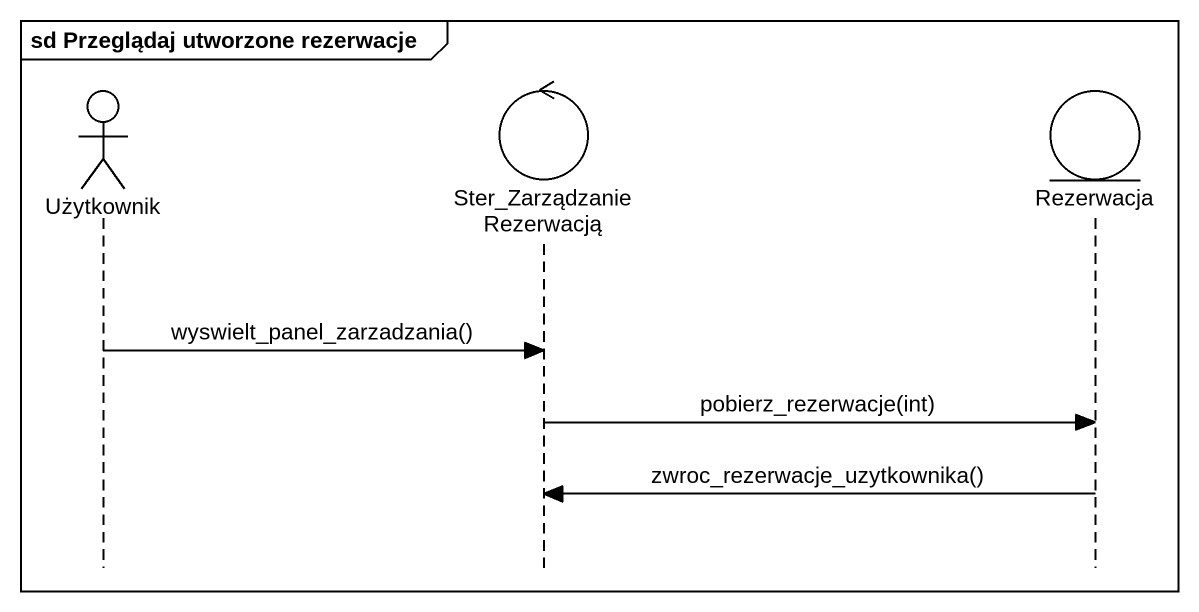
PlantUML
@startuml
mainframe sd Przeglądaj utworzone rezerwacje
hide footbox
actor Użytkownik
control Ster_ZarządzanieRezerwacją
entity Rezerwacja

Użytkownik -> Ster_ZarządzanieRezerwacją : wyswielt_panel_zarzadzania()
Ster_ZarządzanieRezerwacją -> Rezerwacja : pobierz_rezerwacje(int)
Rezerwacja -> Ster_ZarządzanieRezerwacją : zwroc_rezerwacje_uzytkownika()
@enduml
